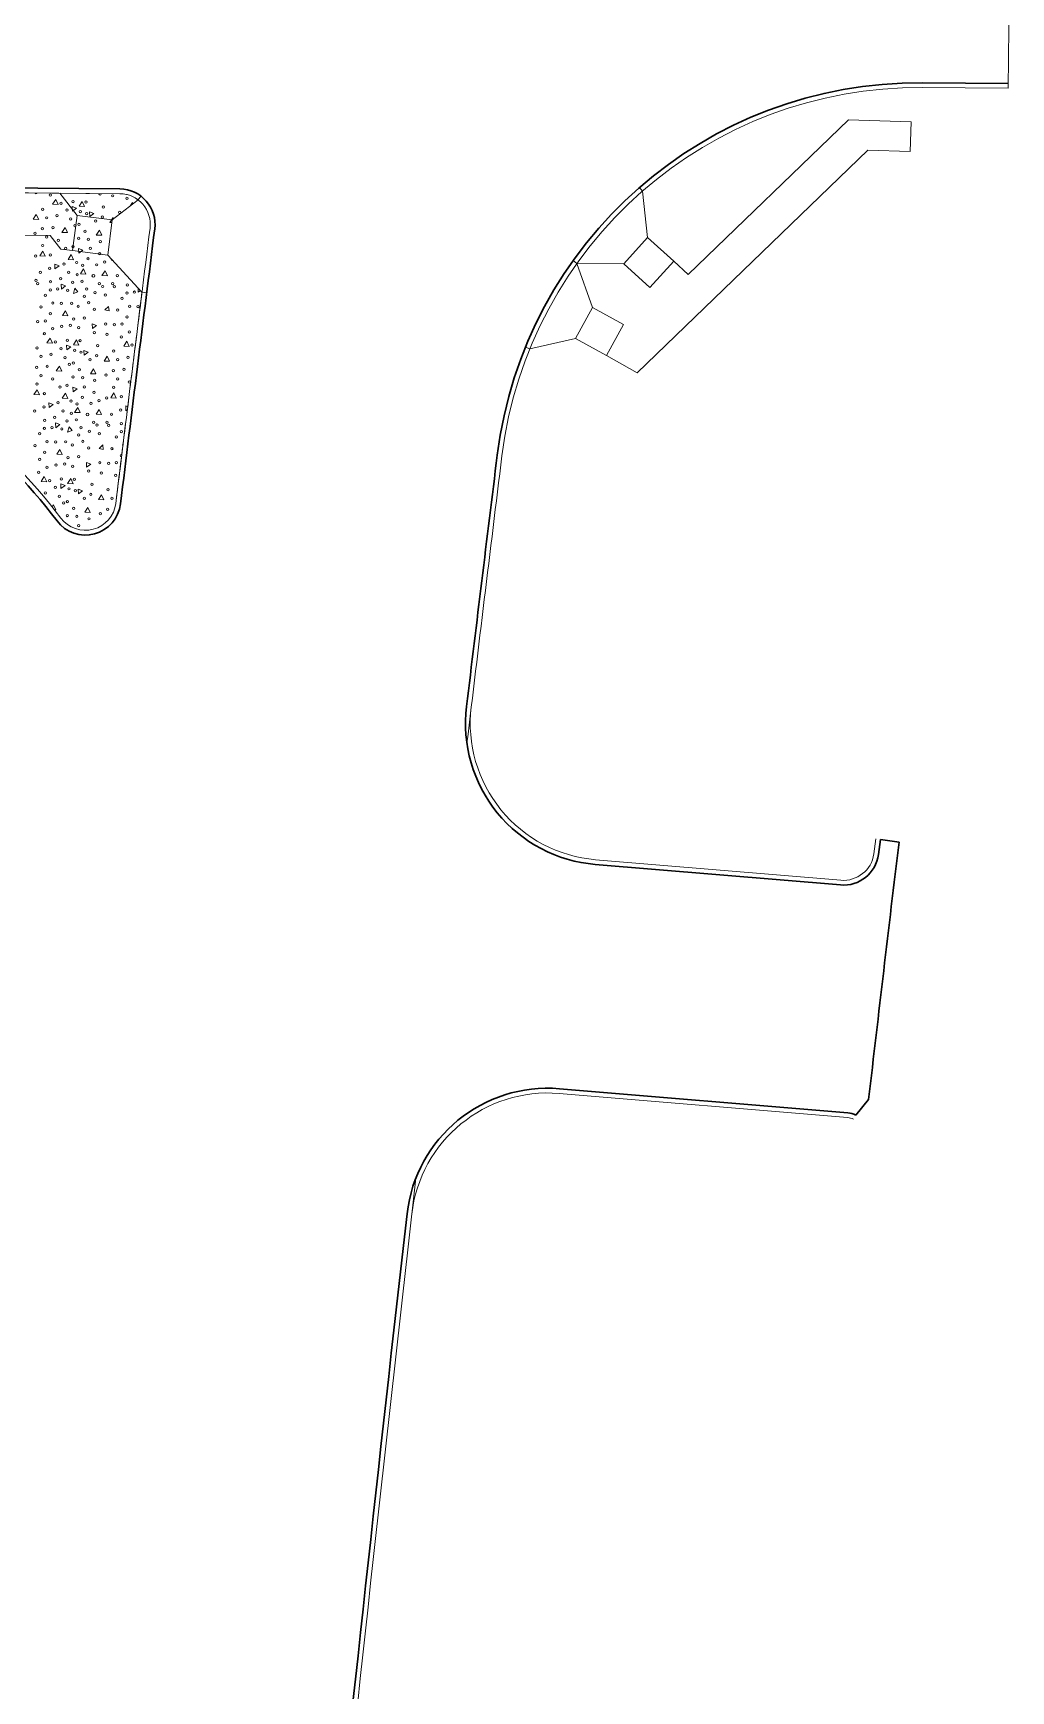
# Model space of a CAD drawing. Extents: x 2536801 to 2538856, y 7112140 to 7131569.
# Drawn here: x 2538424.8 to 2538563, y 7128963.8 to 7129198 of the extents above; entities that cross this region are included whole.
import ezdxf

# ---------------------------------------------------------------- set-up
doc = ezdxf.new("R2010")
doc.units = 0
doc.header["$LTSCALE"] = 100
doc.header["$MEASUREMENT"] = 0
doc.linetypes.add('DGN Style 2', pattern=[414.913261, 248.947956, -165.965304])
for name, color, linetype, lineweight in [('D_BOC_FR', 3, 'Continuous', 13), ('D_BOC_MISC', 6, 'Continuous', 13), ('D_BOC_XST', 4, 'Continuous', 13), ('D_CTB_1', 2, 'Continuous', 0), ('D_DRVWY_1', 6, 'Continuous', 30), ('D_EOS_ML', 7, 'Continuous', 30), ('D_EOT_ML', 7, 'Continuous', 13), ('D_FOC_FR', 3, 'Continuous', 30), ('D_FOC_XST', 4, 'Continuous', 30), ('D_RIPRAP_1', 7, 'Continuous', 0)]:
    doc.layers.add(name, color=color, linetype=linetype, lineweight=lineweight)

msp = doc.modelspace()

# ---------------------------------------------------------------- linework, layer by layer
at = {"layer": 'D_BOC_FR', "lineweight": 0, "extrusion": (0, 0, -1)}
for start, end in [(6.84974, 7.062967), (5.396168, 6.526819)]:
    msp.add_arc((-2549393.07, 7127787.5), 10985.33, start, end, dxfattribs=at)
at = {"layer": 'D_BOC_MISC'}
for p, q in [((2538517.41, 7129163.88), (2538540.05, 7129185.73)), ((2538548.92, 7129185.45), (2538540.05, 7129185.73)), ((2538548.78, 7129181.23), (2538548.92, 7129185.45)), ((2538510.23, 7129150), (2538542.79, 7129181.42)), ((2538548.78, 7129181.23), (2538542.79, 7129181.42)), ((2538428.6, 7129175.37), (2538431.05, 7129172.21)), ((2538510.97, 7129175.67), (2538510.53, 7129176.18)), ((2538510.97, 7129175.67), (2538511.66, 7129169.1)), ((2538436.01, 7129171.58), (2538439.67, 7129174.42)), ((2538440.07, 7129174.96), (2538439.67, 7129174.42)), ((2538430.43, 7129167.25), (2538431.05, 7129172.21)), ((2538436.01, 7129171.58), (2538431.05, 7129172.21)), ((2538435.39, 7129166.62), (2538436.01, 7129171.58)), ((2538427.26, 7129169.38), (2538428.74, 7129167.46)), ((2538511.66, 7129169.1), (2538508.3, 7129165.39)), ((2538515.37, 7129165.74), (2538511.66, 7129169.1)), ((2538428.74, 7129167.46), (2538430.43, 7129167.25)), ((2538435.39, 7129166.62), (2538430.43, 7129167.25)), ((2538440.23, 7129161.37), (2538435.39, 7129166.62)), ((2538501.69, 7129165.44), (2538501.15, 7129165.83)), ((2538501.69, 7129165.44), (2538501.15, 7129165.83)), ((2538515.37, 7129165.74), (2538512.01, 7129162.03)), ((2538517.41, 7129163.88), (2538515.37, 7129165.74)), ((2538501.69, 7129165.44), (2538503.89, 7129159.21)), ((2538501.69, 7129165.44), (2538508.3, 7129165.39)), ((2538512.01, 7129162.03), (2538508.3, 7129165.39)), ((2538440.89, 7129161.28), (2538440.23, 7129161.37)), ((2538501.47, 7129154.83), (2538503.89, 7129159.21)), ((2538508.27, 7129156.79), (2538503.89, 7129159.21)), ((2538505.85, 7129152.41), (2538508.27, 7129156.79)), ((2538495.03, 7129153.35), (2538501.47, 7129154.83)), ((2538505.85, 7129152.41), (2538501.47, 7129154.83)), ((2538495.03, 7129153.35), (2538494.41, 7129153.6)), ((2538510.23, 7129150), (2538505.85, 7129152.41))]:
    msp.add_line(p, q, dxfattribs=at)
at = {"layer": 'D_BOC_MISC', "linetype": 'DGN Style 2'}
msp.add_line((2538221.72, 7129171.19), (2538427.26, 7129169.38), dxfattribs=at)
at = {"layer": 'D_BOC_XST', "lineweight": 0}
msp.add_line((2538550.5, 7129190.29), (2538562.65, 7129190.19), dxfattribs=at)
at = {"layer": 'D_BOC_XST', "linetype": 'Continuous', "lineweight": 0}
msp.add_line((2538417.79, 7129175.46), (2538437.11, 7129175.29), dxfattribs=at)
at = {"layer": 'D_BOC_XST', "lineweight": 0, "extrusion": (0, 0, -1)}
for centre, radius, start, end in [((-2538549.98, 7129130.96), 59.33, 7.063, 90.5043), ((-2549393.07, 7127787.5), 11038.67, 6.993502, 7.196873)]:
    msp.add_arc(centre, radius, start, end, dxfattribs=at)
at = {"layer": 'D_BOC_XST', "linetype": 'Continuous', "lineweight": 0}
for centre, radius, start, end in [((2538437.07, 7129170.96), 4.33, 352.8031, 89.4951), ((2538369.11, 7129084.55), 74.67, 36.9682, 53.1659), ((2538432.23, 7129132.06), 4.33, 216.9682, 353.0065)]:
    msp.add_arc(centre, radius, start, end, dxfattribs=at)
at = {"layer": 'D_CTB_1', "linetype": 'Continuous', "lineweight": 0, "ltscale": 0.025, "extrusion": (0, 0, -1)}
msp.add_arc((-2549729.58, 7127736.07), 11516, 6.670132, 11.529987, dxfattribs=at)
at = {"layer": 'D_DRVWY_1', "lineweight": 0}
for p, q in [((2538543.65, 7129082.01), (2538543.94, 7129084.13)), ((2538504.34, 7129081.19), (2538539, 7129078.28)), ((2538499.17, 7129048.17), (2538539.95, 7129044.75))]:
    msp.add_line(p, q, dxfattribs=at)
at = {"layer": 'D_DRVWY_1', "lineweight": 30}
for p, q in [((2538544.31, 7129081.92), (2538544.6, 7129084.04)), ((2538544.6, 7129084.04), (2538547.21, 7129083.68))]:
    msp.add_line(p, q, dxfattribs=at)
at = {"layer": 'D_DRVWY_1'}
for p, q in [((2538504.28, 7129080.52), (2538538.94, 7129077.62)), ((2538499.23, 7129048.83), (2538540, 7129045.42)), ((2538541.1, 7129045.11), (2538542.91, 7129047.3))]:
    msp.add_line(p, q, dxfattribs=at)
msp.add_arc((2538505.95, 7129100.45), 20, 173.1235, 265.2106, dxfattribs=at)
at = {"layer": 'D_DRVWY_1', "lineweight": 0}
msp.add_arc((2538505.95, 7129100.45), 19.33, 173.1235, 265.2106, dxfattribs=at)
at = {"layer": 'D_DRVWY_1', "lineweight": 30, "extrusion": (0, 0, -1)}
for centre, radius, start, end in [((-2538539.36, 7129082.6), 5, 187.8807, 274.7894), ((-2538539.75, 7129042.43), 3, 94.7894, 116.546)]:
    msp.add_arc(centre, radius, start, end, dxfattribs=at)
at = {"layer": 'D_DRVWY_1', "lineweight": 0, "extrusion": (0, 0, -1)}
for centre, radius, start, end in [((-2538539.36, 7129082.6), 4.33, 187.8807, 274.7894), ((-2538497.56, 7129028.9), 19.33, 6.5001, 94.7894), ((-2538539.75, 7129042.43), 2.33, 94.7894, 116.4676)]:
    msp.add_arc(centre, radius, start, end, dxfattribs=at)
at = {"layer": 'D_DRVWY_1', "extrusion": (0, 0, -1)}
for centre, radius, start, end in [((-2549376.18, 7127785.54), 10906.5, 6.643352, 6.835793), ((-2538497.56, 7129028.9), 20, 6.5001, 94.7894)]:
    msp.add_arc(centre, radius, start, end, dxfattribs=at)
at = {"layer": 'D_EOS_ML', "extrusion": (0, 0, -1)}
for radius, start, end in [(11515, 1.824925, 11.529987), (11485, 1.824925, 10.322938), (11403, 3.52727, 8.520802)]:
    msp.add_arc((-2549729.58, 7127736.07), radius, start, end, dxfattribs=at)
at = {"layer": 'D_EOT_ML', "extrusion": (0, 0, -1)}
for radius, start, end in [(11527, 1.824925, 11.529987), (11473, 1.824925, 10.322649), (11413, 3.65794, 8.372641)]:
    msp.add_arc((-2549729.58, 7127736.07), radius, start, end, dxfattribs=at)
at = {"layer": 'D_FOC_FR', "extrusion": (0, 0, -1)}
for start, end in [(6.876478, 7.062967), (5.396168, 6.500081)]:
    msp.add_arc((-2549393.07, 7127787.5), 10986, start, end, dxfattribs=at)
at = {"layer": 'D_FOC_XST', "color": 131, "lineweight": 13}
msp.add_line((2538562.65, 7129190.19), (2538563.02, 7129231.52), dxfattribs=at)
at = {"layer": 'D_FOC_XST'}
msp.add_line((2538550.51, 7129190.96), (2538562.66, 7129190.85), dxfattribs=at)
at = {"layer": 'D_FOC_XST', "linetype": 'Continuous'}
msp.add_line((2538417.88, 7129176.13), (2538437.11, 7129175.96), dxfattribs=at)
at = {"layer": 'D_FOC_XST', "extrusion": (0, 0, -1)}
for centre, radius, start, end in [((-2538549.98, 7129130.96), 60, 7.063, 90.5043), ((-2549393.07, 7127787.5), 11038, 6.993502, 7.196873)]:
    msp.add_arc(centre, radius, start, end, dxfattribs=at)
at = {"layer": 'D_FOC_XST'}
for centre, start, end in [((2538437.07, 7129170.96), 352.8031, 89.4957), ((2538432.23, 7129132.06), 216.9682, 353.0065)]:
    msp.add_arc(centre, 5, start, end, dxfattribs=at)
at = {"layer": 'D_FOC_XST', "linetype": 'Continuous'}
msp.add_arc((2538369.11, 7129084.55), 74, 36.9682, 52.8704, dxfattribs=at)
at = {"layer": 'D_RIPRAP_1', "color": 7, "linetype": 'Continuous', "lineweight": 0}
for p, q in [((2538434.99, 7129158.87), (2538435.51, 7129159.37)), ((2538435.57, 7129158.74), (2538434.99, 7129158.87)), ((2538435.51, 7129159.37), (2538435.57, 7129158.74)), ((2538434.18, 7129139.29), (2538434.7, 7129139.79)), ((2538434.76, 7129139.16), (2538434.18, 7129139.29)), ((2538434.7, 7129139.79), (2538434.76, 7129139.16))]:
    msp.add_line(p, q, dxfattribs=at)
at = {"layer": 'D_RIPRAP_1', "color": 7, "lineweight": 0, "flags": 128}
for points in [[(2538437.11, 7129175.29), (2538417.79, 7129175.46), (2538222.47, 7129177.18), (2538193.76, 7129177.43)], [(2538440.23, 7129161.37), (2538435.39, 7129166.62), (2538436.01, 7129171.58), (2538439.67, 7129174.42)]]:
    msp.add_lwpolyline(points, dxfattribs=at)
at = {"layer": 'D_RIPRAP_1', "color": 7, "linetype": 'Continuous', "lineweight": 0, "flags": 128}
for points in [[(2538428.38, 7129173.76), (2538427.6, 7129173.79), (2538428.04, 7129174.49)], [(2538430.4, 7129172.8), (2538430.37, 7129173.47), (2538430.98, 7129173.23)], [(2538432.12, 7129173.48), (2538431.35, 7129173.51), (2538431.79, 7129174.21)], [(2538425.63, 7129171.64), (2538424.85, 7129171.68), (2538425.29, 7129172.37)], [(2538429.7, 7129169.79), (2538428.92, 7129169.82), (2538429.36, 7129170.52)], [(2538432.86, 7129172.06), (2538432.83, 7129172.73), (2538433.44, 7129172.49)], [(2538434.55, 7129169.42), (2538433.77, 7129169.45), (2538434.21, 7129170.14)], [(2538426.55, 7129166.46), (2538425.77, 7129166.49), (2538426.21, 7129167.18)], [(2538430.56, 7129165.95), (2538429.79, 7129165.98), (2538430.23, 7129166.68)], [(2538431.31, 7129166.87), (2538431.27, 7129167.54), (2538431.89, 7129167.3)], [(2538427.93, 7129164.66), (2538427.89, 7129165.33), (2538428.51, 7129165.09)], [(2538432.3, 7129163.94), (2538431.52, 7129163.98), (2538431.96, 7129164.67)], [(2538435.34, 7129163.68), (2538434.57, 7129163.71), (2538435.01, 7129164.41)], [(2538428.86, 7129161.82), (2538428.83, 7129162.49), (2538429.44, 7129162.25)], [(2538431.17, 7129161.41), (2538430.53, 7129161.2), (2538430.74, 7129161.95)], [(2538429.77, 7129158.03), (2538429, 7129158.06), (2538429.43, 7129158.76)], [(2538433.22, 7129156.25), (2538433.18, 7129156.92), (2538433.8, 7129156.68)], [(2538427.57, 7129154.17), (2538426.79, 7129154.21), (2538427.23, 7129154.9)], [(2538431.31, 7129153.9), (2538430.53, 7129153.93), (2538430.97, 7129154.62)], [(2538438.42, 7129153.72), (2538437.64, 7129153.76), (2538438.08, 7129154.45)], [(2538429.59, 7129153.22), (2538429.55, 7129153.89), (2538430.17, 7129153.64)], [(2538432.05, 7129152.47), (2538432.01, 7129153.14), (2538432.63, 7129152.9)], [(2538435.66, 7129151.61), (2538434.89, 7129151.64), (2538435.33, 7129152.34)], [(2538428.89, 7129150.2), (2538428.11, 7129150.24), (2538428.55, 7129150.93)], [(2538433.73, 7129149.83), (2538432.96, 7129149.86), (2538433.39, 7129150.56)], [(2538425.74, 7129146.87), (2538424.96, 7129146.9), (2538425.4, 7129147.6)], [(2538429.75, 7129146.37), (2538428.97, 7129146.4), (2538429.41, 7129147.09)], [(2538430.49, 7129147.29), (2538430.46, 7129147.96), (2538431.07, 7129147.72)], [(2538436.58, 7129146.42), (2538435.81, 7129146.45), (2538436.25, 7129147.15)], [(2538427.12, 7129145.08), (2538427.08, 7129145.75), (2538427.7, 7129145.5)], [(2538431.48, 7129144.36), (2538430.71, 7129144.39), (2538431.15, 7129145.08)], [(2538434.53, 7129144.1), (2538433.75, 7129144.13), (2538434.19, 7129144.82)], [(2538428.05, 7129142.23), (2538428.01, 7129142.9), (2538428.63, 7129142.66)], [(2538430.35, 7129141.82), (2538429.72, 7129141.61), (2538429.92, 7129142.36)], [(2538428.96, 7129138.45), (2538428.18, 7129138.48), (2538428.62, 7129139.17)], [(2538426.76, 7129134.59), (2538425.98, 7129134.62), (2538426.42, 7129135.32)], [(2538432.41, 7129136.66), (2538432.37, 7129137.33), (2538432.99, 7129137.09)], [(2538428.78, 7129133.63), (2538428.74, 7129134.3), (2538429.36, 7129134.06)], [(2538430.5, 7129134.31), (2538429.72, 7129134.34), (2538430.16, 7129135.04)], [(2538431.24, 7129132.89), (2538431.2, 7129133.56), (2538431.82, 7129133.32)], [(2538432.92, 7129130.25), (2538432.14, 7129130.28), (2538432.58, 7129130.97)], [(2538434.85, 7129132.02), (2538434.07, 7129132.06), (2538434.51, 7129132.75)]]:
    msp.add_lwpolyline(points, close=True, dxfattribs=at)
for points in [[(2538438.62, 7129173.6), (2538438.89, 7129174.04), (2538438.97, 7129173.88)], [(2538435.97, 7129171.22), (2538435.7, 7129171.23), (2538436.14, 7129171.92), (2538436.22, 7129171.74)], [(2538440.02, 7129161.6), (2538439.71, 7129161.37), (2538439.68, 7129161.97)], [(2538438.17, 7129144.78), (2538437.96, 7129144.63), (2538437.93, 7129145.3), (2538438.22, 7129145.18)], [(2538436.86, 7129134.17), (2538436.83, 7129134.17), (2538436.86, 7129134.23)], [(2538427.51, 7129130.99), (2538427.74, 7129131.35), (2538428.07, 7129130.62), (2538427.81, 7129130.63)]]:
    msp.add_lwpolyline(points, dxfattribs=at)
at = {"layer": 'D_RIPRAP_1', "color": 7, "linetype": 'Continuous', "lineweight": 0}
for centre, radius in [((2538427.26, 7129175.1), 0.163), ((2538436.1, 7129174.99), 0.163), ((2538426.21, 7129173.09), 0.163), ((2538428.79, 7129173.93), 0.163), ((2538429.62, 7129172.97), 0.163), ((2538430.48, 7129174.17), 0.163), ((2538431.53, 7129172.76), 0.163), ((2538432.3, 7129174.11), 0.163), ((2538434.78, 7129173.4), 0.163), ((2538437.06, 7129172.64), 0.163), ((2538438.11, 7129174.65), 0.163), ((2538426.14, 7129170.33), 0.163), ((2538426.76, 7129171.88), 0.163), ((2538427.64, 7129170.5), 0.163), ((2538428.2, 7129172.19), 0.163), ((2538430.17, 7129171.72), 0.163), ((2538430.76, 7129170.76), 0.163), ((2538431.32, 7129170.95), 0.163), ((2538432.43, 7129172.49), 0.163), ((2538433.7, 7129171.42), 0.163), ((2538434.63, 7129171.99), 0.163), ((2538425.12, 7129169.7), 0.163), ((2538426.19, 7129167.97), 0.163), ((2538426.76, 7129169.16), 0.163), ((2538428.4, 7129168.7), 0.163), ((2538431.3, 7129168.99), 0.163), ((2538432.19, 7129169.99), 0.163), ((2538432.64, 7129168.86), 0.163), ((2538434.36, 7129168.52), 0.163), ((2538425.2, 7129166.48), 0.163), ((2538427.26, 7129166.63), 0.163), ((2538429.46, 7129167.56), 0.163), ((2538430.46, 7129167.8), 0.163), ((2538431.01, 7129165.57), 0.163), ((2538432.62, 7129166.09), 0.163), ((2538432.91, 7129167.56), 0.163), ((2538434.26, 7129166.8), 0.163), ((2538434.95, 7129165.64), 0.163), ((2538425.88, 7129164.16), 0.163), ((2538427.18, 7129164.76), 0.163), ((2538428.72, 7129163.27), 0.163), ((2538429.19, 7129165.34), 0.163), ((2538429.88, 7129164.19), 0.163), ((2538431.07, 7129163.84), 0.163), ((2538431.86, 7129165.17), 0.163), ((2538433.36, 7129163.68), 0.199), ((2538433.83, 7129165.24), 0.163), ((2538436.73, 7129163.71), 0.163), ((2538425.23, 7129163.04), 0.163), ((2538425.49, 7129162.6), 0.163), ((2538426.57, 7129160.95), 0.163), ((2538427.26, 7129161.7), 0.163), ((2538427.3, 7129162.85), 0.163), ((2538428.31, 7129161.83), 0.163), ((2538429.71, 7129161.64), 0.163), ((2538430.43, 7129162.77), 0.163), ((2538431.77, 7129162.92), 0.163), ((2538432.42, 7129161.81), 0.163), ((2538433.6, 7129161.31), 0.163), ((2538434.2, 7129162.59), 0.163), ((2538434.68, 7129162.18), 0.163), ((2538435.04, 7129160.97), 0.163), ((2538436.08, 7129162.59), 0.163), ((2538436.34, 7129162.15), 0.163), ((2538438.11, 7129161.25), 0.163), ((2538438.14, 7129162.4), 0.163), ((2538439.16, 7129161.38), 0.163), ((2538425.94, 7129159.29), 0.163), ((2538427.63, 7129159.84), 0.163), ((2538428.83, 7129159.8), 0.163), ((2538430.28, 7129159.82), 0.163), ((2538431.21, 7129159.38), 0.163), ((2538432.09, 7129160.79), 0.163), ((2538432.68, 7129159.88), 0.163), ((2538433.51, 7129158.96), 0.163), ((2538436.78, 7129158.84), 0.163), ((2538437.42, 7129160.5), 0.163), ((2538438.47, 7129159.39), 0.163), ((2538439.68, 7129159.35), 0.163), ((2538425.49, 7129157.22), 0.163), ((2538426.57, 7129157.32), 0.163), ((2538427.28, 7129158.33), 0.163), ((2538427.6, 7129156.22), 0.163), ((2538428.89, 7129156.54), 0.163), ((2538430.11, 7129156.68), 0.163), ((2538430.58, 7129157.58), 0.163), ((2538431.26, 7129156.37), 0.163), ((2538432.07, 7129157.72), 0.163), ((2538435.08, 7129156.86), 0.163), ((2538436.33, 7129156.77), 0.163), ((2538437.42, 7129156.87), 0.163), ((2538438.13, 7129157.88), 0.163), ((2538426.45, 7129155.51), 0.163), ((2538427.98, 7129154.35), 0.163), ((2538429.67, 7129154.58), 0.163), ((2538431.49, 7129154.53), 0.163), ((2538433.5, 7129155.67), 0.163), ((2538435.28, 7129155.41), 0.163), ((2538437.3, 7129155.06), 0.163), ((2538438.45, 7129155.77), 0.163), ((2538438.83, 7129153.9), 0.163), ((2538425.4, 7129153.51), 0.163), ((2538425.95, 7129152.3), 0.163), ((2538427.39, 7129152.6), 0.163), ((2538428.8, 7129153.39), 0.163), ((2538429.36, 7129152.13), 0.163), ((2538430.72, 7129153.18), 0.163), ((2538431.61, 7129152.9), 0.163), ((2538432.89, 7129151.83), 0.163), ((2538433.82, 7129152.4), 0.163), ((2538433.96, 7129153.82), 0.163), ((2538436.24, 7129153.06), 0.163), ((2538436.8, 7129151.85), 0.163), ((2538438.24, 7129152.15), 0.163), ((2538425.33, 7129150.74), 0.163), ((2538425.95, 7129149.57), 0.163), ((2538426.83, 7129150.91), 0.163), ((2538429.95, 7129151.17), 0.163), ((2538430.48, 7129149.41), 0.163), ((2538430.51, 7129151.36), 0.163), ((2538431.38, 7129150.41), 0.163), ((2538431.83, 7129149.28), 0.163), ((2538435.15, 7129149.67), 0.163), ((2538436.17, 7129150.29), 0.163), ((2538437.68, 7129150.46), 0.163), ((2538425.38, 7129148.39), 0.163), ((2538426.45, 7129147.05), 0.163), ((2538427.59, 7129149.12), 0.163), ((2538428.64, 7129147.97), 0.163), ((2538429.65, 7129148.22), 0.163), ((2538432.1, 7129147.98), 0.163), ((2538433.45, 7129147.21), 0.163), ((2538433.55, 7129148.93), 0.163), ((2538436.22, 7129147.94), 0.163), ((2538436.79, 7129149.12), 0.163), ((2538438.44, 7129148.67), 0.163), ((2538425.07, 7129144.58), 0.163), ((2538426.37, 7129145.17), 0.163), ((2538428.38, 7129145.76), 0.163), ((2538429.07, 7129144.6), 0.163), ((2538430.2, 7129145.99), 0.163), ((2538431.05, 7129145.58), 0.163), ((2538431.8, 7129146.5), 0.163), ((2538433.02, 7129145.65), 0.163), ((2538434.14, 7129146.06), 0.163), ((2538435.23, 7129146.44), 0.163), ((2538437.22, 7129144.72), 0.163), ((2538437.29, 7129146.6), 0.163), ((2538426.48, 7129143.26), 0.163), ((2538427.5, 7129142.25), 0.163), ((2538427.9, 7129143.68), 0.163), ((2538429.62, 7129143.18), 0.163), ((2538430.25, 7129144.26), 0.163), ((2538430.96, 7129143.34), 0.163), ((2538431.6, 7129142.23), 0.163), ((2538432.54, 7129144.09), 0.199), ((2538433.38, 7129143), 0.163), ((2538433.86, 7129142.59), 0.163), ((2538435.27, 7129143), 0.163), ((2538435.53, 7129142.56), 0.163), ((2538435.92, 7129144.13), 0.163), ((2538437.33, 7129142.81), 0.163), ((2538425.76, 7129141.37), 0.163), ((2538426.45, 7129142.12), 0.163), ((2538426.81, 7129140.25), 0.163), ((2538428.02, 7129140.21), 0.163), ((2538428.9, 7129142.06), 0.163), ((2538429.46, 7129140.23), 0.163), ((2538430.4, 7129139.79), 0.163), ((2538431.28, 7129141.2), 0.163), ((2538431.87, 7129140.29), 0.163), ((2538432.79, 7129141.72), 0.163), ((2538434.22, 7129141.38), 0.163), ((2538436.6, 7129140.92), 0.163), ((2538437.29, 7129141.67), 0.163), ((2538425.13, 7129139.71), 0.163), ((2538425.76, 7129137.74), 0.163), ((2538426.47, 7129138.75), 0.163), ((2538429.76, 7129138), 0.163), ((2538431.26, 7129138.14), 0.163), ((2538432.69, 7129139.37), 0.163), ((2538435.97, 7129139.26), 0.163), ((2538425.64, 7129135.93), 0.163), ((2538426.79, 7129136.64), 0.163), ((2538428.08, 7129136.95), 0.163), ((2538429.3, 7129137.09), 0.163), ((2538430.45, 7129136.79), 0.163), ((2538432.69, 7129136.09), 0.163), ((2538434.27, 7129137.28), 0.163), ((2538434.47, 7129135.82), 0.163), ((2538435.52, 7129137.18), 0.163), ((2538436.49, 7129135.48), 0.163), ((2538436.6, 7129137.29), 0.163), ((2538426.58, 7129133.02), 0.163), ((2538427.17, 7129134.76), 0.163), ((2538427.99, 7129133.8), 0.163), ((2538428.85, 7129134.99), 0.163), ((2538429.91, 7129133.59), 0.163), ((2538430.67, 7129134.94), 0.163), ((2538430.8, 7129133.32), 0.163), ((2538433, 7129132.81), 0.163), ((2538433.15, 7129134.23), 0.163), ((2538435.43, 7129133.47), 0.163), ((2538428.54, 7129132.55), 0.163), ((2538429.14, 7129131.59), 0.163), ((2538429.7, 7129131.78), 0.163), ((2538430.57, 7129130.82), 0.163), ((2538432.07, 7129132.25), 0.163), ((2538435.36, 7129130.71), 0.163), ((2538435.98, 7129132.26), 0.163), ((2538429.67, 7129129.82), 0.163), ((2538431.02, 7129129.69), 0.163), ((2538431.29, 7129128.39), 0.163), ((2538432.73, 7129129.35), 0.163), ((2538434.34, 7129130.08), 0.163)]:
    msp.add_circle(centre, radius, dxfattribs=at)
for centre, start, end in [((2538425.25, 7129175.44), 195.8896, 343.1017), ((2538434.31, 7129175.26), 159.3266, 19.6647), ((2538436.05, 7129166.03), 163.797, 281.5471), ((2538439.74, 7129156.09), 171.3722, 174.4848), ((2538437.32, 7129138.29), 64.2549, 281.602), ((2538437.66, 7129139.8), 122.7463, 223.1107)]:
    msp.add_arc(centre, 0.163, start, end, dxfattribs=at)
at = {"layer": 'D_RIPRAP_1', "color": 7, "lineweight": 0}
for centre, start, end in [((2538437.07, 7129170.96), 53.1066, 89.4951), ((2538432.23, 7129132.06), 216.9682, 353.0065)]:
    msp.add_arc(centre, 4.33, start, end, dxfattribs=at)
at = {"layer": 'D_RIPRAP_1', "color": 7, "lineweight": 0, "extrusion": (0, 0, -1)}
for centre, radius, start, end in [((-2549393.07, 7127787.5), 11038.67, 6.993502, 7.149537), ((-2538369.11, 7129084.55), 74.67, 126.8341, 143.0318)]:
    msp.add_arc(centre, radius, start, end, dxfattribs=at)

doc.saveas('drawing.dxf')
